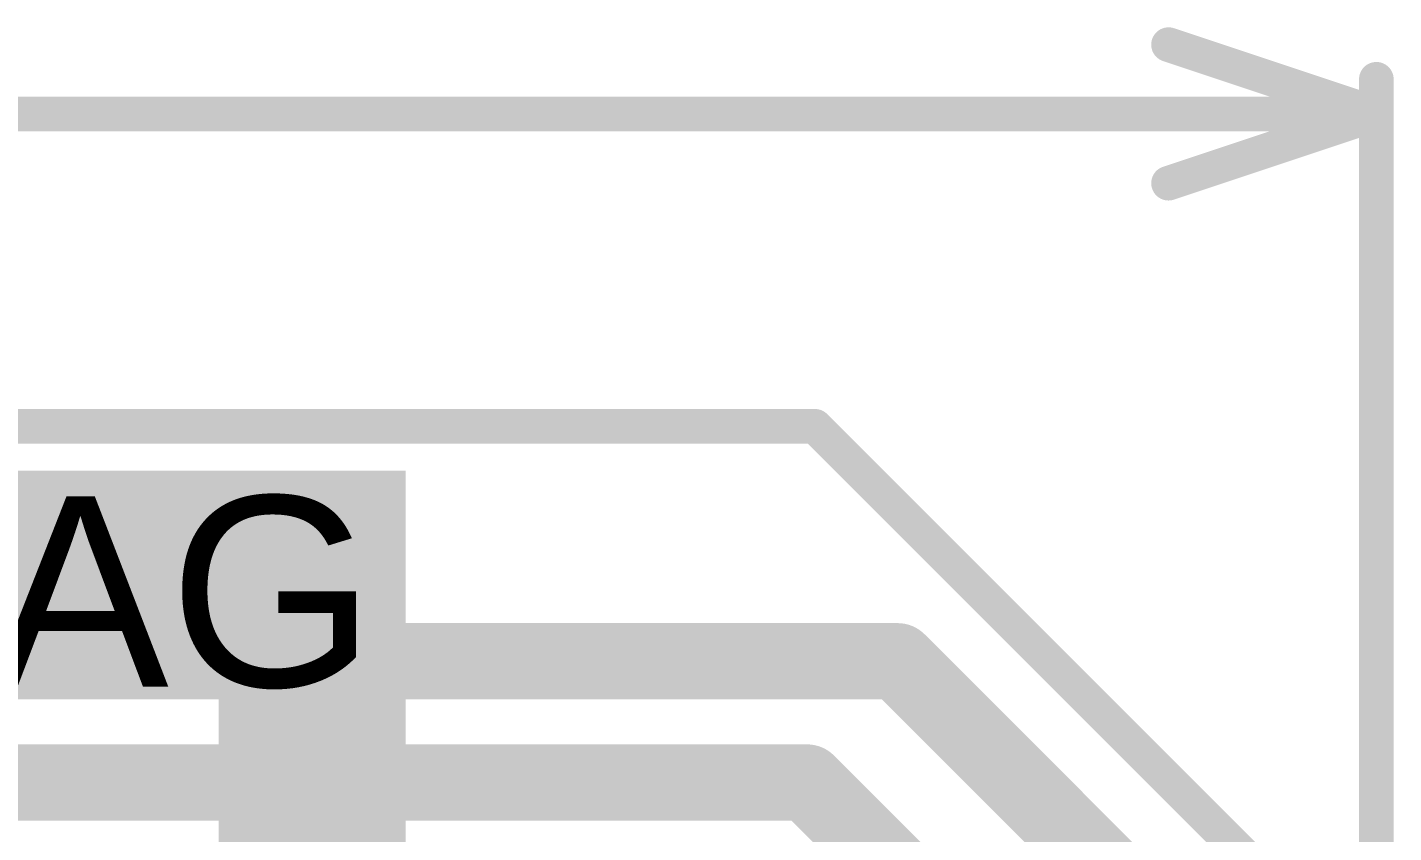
# Model space of a CAD drawing. Header units: millimetres. Extents: x -0.33 to 1.44, y -0.21 to 1.57.
# Drawn here: x 1.0357 to 1.4302, y 1.3315 to 1.564 of the extents above; entities that cross this region are included whole.
import ezdxf

# ---------------------------------------------------------------- set-up
doc = ezdxf.new("R2010")
doc.units = ezdxf.units.MM
doc.header["$MEASUREMENT"] = 0
for name, color, linetype in [('BottomLayer', 5, 'Continuous'), ('Mechanical1', 6, 'Continuous'), ('Mechanical2', 216, 'Continuous'), ('TopLayer', 1, 'Continuous'), ('TopOverlay', 2, 'Continuous'), ('ViaHoleLayer', 16, 'Continuous')]:
    doc.layers.add(name, color=color, linetype=linetype)
doc.styles.add('Arial', font='', dxfattribs={"height": 0.2})
doc.styles.get('Arial').set_extended_font_data('Arial')

msp = doc.modelspace()

# ---------------------------------------------------------------- hatches: boundary and pattern name
at = {"layer": 'BottomLayer'}
for points in [[(0.318, 1.373), (1.145, 1.373), (1.145, 1.436), (0.318, 1.436)], [(1.091, 1.243), (1.145, 1.243), (1.145, 1.428), (1.091, 1.428)]]:
    msp.add_hatch(color=5, dxfattribs=at).paths.add_polyline_path(points)
h = msp.add_hatch(color=5, dxfattribs=at)
edge = h.paths.add_edge_path()
edge.add_arc((1.09, 1.417), 0.01181, 0, 360)
h = msp.add_hatch(color=5, dxfattribs=at)
edge = h.paths.add_edge_path()
edge.add_arc((1.118, 1.417), 0.01181, 0, 360)
at = {"layer": 'TopLayer'}
h = msp.add_hatch(color=1, dxfattribs=at)
edge = h.paths.add_edge_path()
edge.add_arc((1.09, 1.417), 0.01181, 0, 360)
h = msp.add_hatch(color=1, dxfattribs=at)
edge = h.paths.add_edge_path()
edge.add_arc((1.118, 1.417), 0.01181, 0, 360)
at = {"layer": 'ViaHoleLayer'}
h = msp.add_hatch(color=16, dxfattribs=at)
edge = h.paths.add_edge_path()
edge.add_arc((1.09, 1.417), 0.00591, 0, 360)
h = msp.add_hatch(color=16, dxfattribs=at)
edge = h.paths.add_edge_path()
edge.add_arc((1.118, 1.417), 0.00591, 0, 360)

# ---------------------------------------------------------------- linework, layer by layer
at = {"layer": 'Mechanical1', "const_width": 0.01}
for points in [[(1.3652, 1.559), (1.4252, 1.539)], [(1.4252, 1.30173), (1.4252, 1.549)], [(0.87515, 1.539), (1.4252, 1.539)], [(1.3652, 1.519), (1.4252, 1.539)]]:
    msp.add_lwpolyline(points, dxfattribs=at)
at = {"layer": 'Mechanical1', "const_width": 0.005}
for points in [[(1.3627, 1.559, 1), (1.3677, 1.559, 1)], [(1.4227, 1.549, 1), (1.4277, 1.549, 1)], [(1.4227, 1.539, 1), (1.4277, 1.539, 1)], [(1.4227, 1.539, 1), (1.4277, 1.539, 1)], [(1.4227, 1.539, 1), (1.4277, 1.539, 1)], [(1.3627, 1.519, 1), (1.3677, 1.519, 1)]]:
    msp.add_lwpolyline(points, format="xyb", close=True, dxfattribs=at)
at = {"layer": 'Mechanical2', "const_width": 0.01}
for points in [[(-0.03618, 1.44882), (1.26311, 1.44882)], [(-0.03618, 1.44882), (1.26311, 1.44882)], [(1.26311, 1.44882), (1.4252, 1.28673)]]:
    msp.add_lwpolyline(points, dxfattribs=at)
at = {"layer": 'Mechanical2', "const_width": 0.005}
msp.add_lwpolyline([(1.26061, 1.44882, 1), (1.26561, 1.44882, 1)], format="xyb", close=True, dxfattribs=at)
msp.add_lwpolyline([(1.26061, 1.44882, 1), (1.26561, 1.44882, 1)], format="xyb", close=True, dxfattribs=at)
msp.add_lwpolyline([(1.26061, 1.44882, 1), (1.26561, 1.44882, 1)], format="xyb", close=True, dxfattribs=at)
at = {"layer": 'TopLayer', "const_width": 0.022}
for points in [[(0.84784, 1.381), (1.287, 1.381)], [(1.287, 1.381), (1.383, 1.285)], [(0.908, 1.346), (1.26084, 1.346)], [(1.26084, 1.346), (1.4, 1.20684)]]:
    msp.add_lwpolyline(points, dxfattribs=at)
at = {"layer": 'TopLayer', "const_width": 0.011}
for points in [[(1.2815, 1.381, 1), (1.2925, 1.381, 1)], [(1.2815, 1.381, 1), (1.2925, 1.381, 1)], [(1.25534, 1.346, 1), (1.26634, 1.346, 1)], [(1.25534, 1.346, 1), (1.26634, 1.346, 1)]]:
    msp.add_lwpolyline(points, format="xyb", close=True, dxfattribs=at)

# ---------------------------------------------------------------- texts
at = {"layer": 'TopOverlay', "style": 'Arial'}
msp.add_text('JTAG', height=0.055, rotation=360, dxfattribs=at).set_placement((0.94, 1.37364))

doc.saveas('drawing.dxf')
